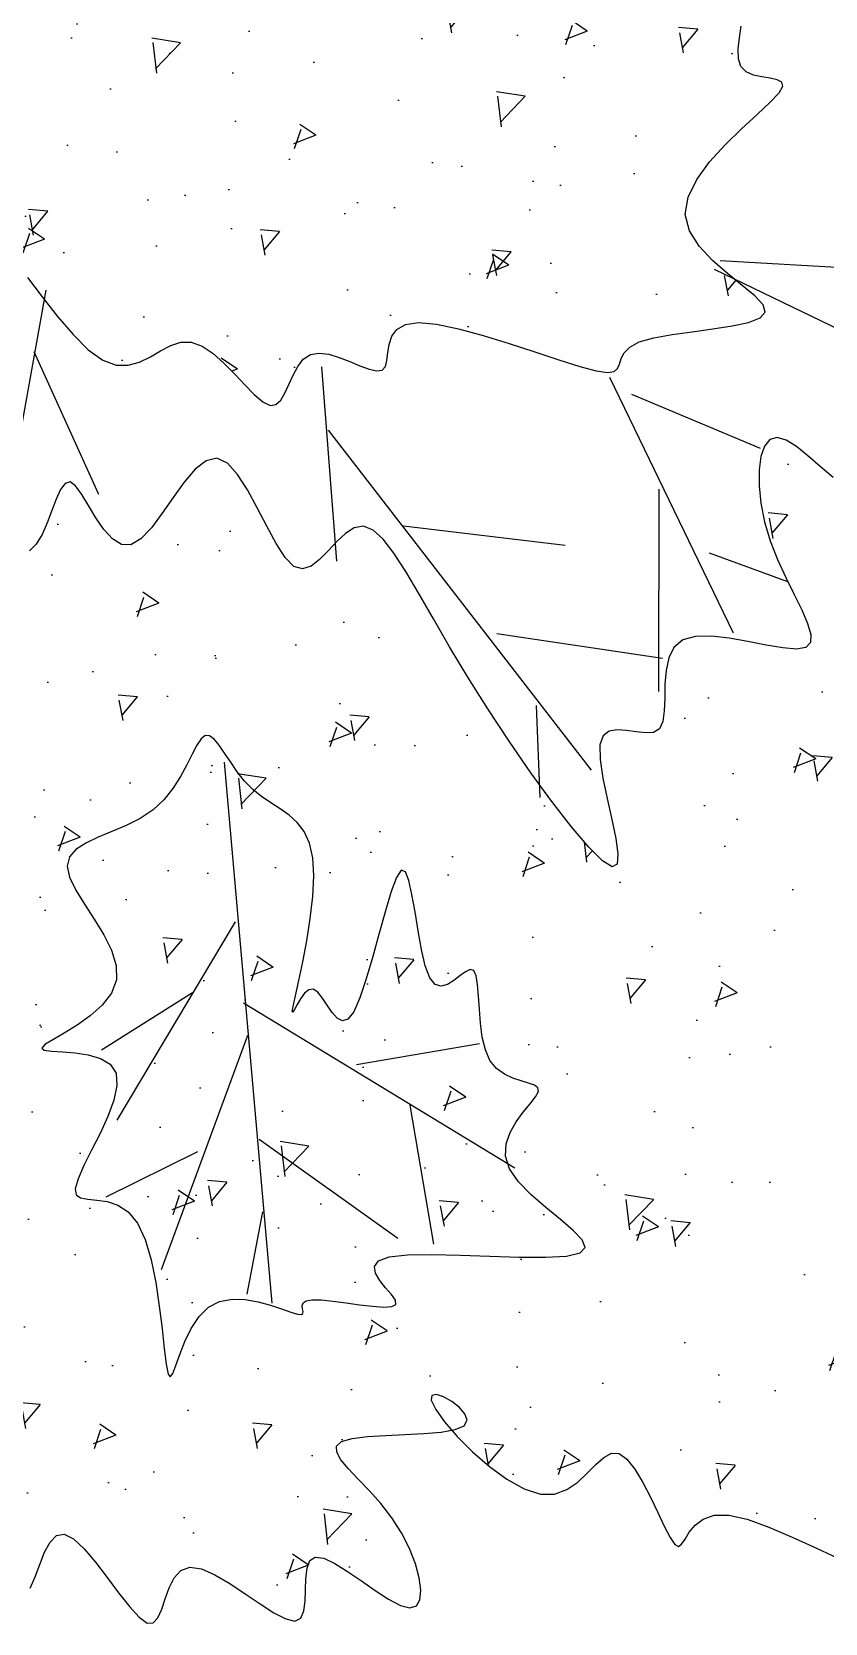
# Model space of a CAD drawing. Header units: metres. Extents: x -658 to -58, y -713 to -118.
# Drawn here: x -78.138 to -77.579, y -138.628 to -137.507 of the extents above; entities that cross this region are included whole.
import ezdxf

# ---------------------------------------------------------------- set-up
doc = ezdxf.new("R2010")
doc.units = ezdxf.units.M
doc.header["$LTSCALE"] = 100
doc.layers.add('plan', color=8, linetype='Continuous')
pattern_1 = [(50, (1034.707798, 233.83707), (0.0358630091, -0.00313760675), [0.00375, -0.04125]), (355, (1034.707798, 233.83707), (-0.0069375667, 0.0376096067), [0.003, -0.033]), (100.4514, (1034.710787, 233.83681), (0.0289254691, 0.0344719771), [0.0031870095, -0.0350571056]), (46.1842, (1034.7078, 233.84707), (0.0533620524, -0.0082759507), [0.005625, -0.061875]), (96.6356, (1034.712245, 233.84638), (0.0467331353, 0.0487058935), [0.0047805144, -0.05258565]), (351.1842, (1034.7078, 233.84707), (0.0467330973, 0.04870593), [0.0045, -0.0495]), (21, (1034.712798, 233.84457), (0.0298453526, -0.0201309445), [0.00375, -0.04125]), (326, (1034.712798, 233.84457), (0.0121657666, 0.0362575023), [0.003, -0.033]), (71.4514, (1034.715285, 233.842894), (0.0420111314, 0.0161265248), [0.0031870095, -0.0350571056]), (37.5, (1034.707798, 233.837071), (0.00060799277, 0.01664469269), [0, -0.0326, 0, -0.0335, 0, -0.033125]), (7.5, (1034.707798, 233.837071), (0.01315347687, 0.0197205856), [0, -0.0191, 0, -0.03185, 0, -0.012625]), (327.5, (1034.696648, 233.837071), (0.02669112181, -0.00112774359), [0, -0.0125, 0, -0.039, 0, -0.05175]), (317.5, (1034.691648, 233.837071), (0.02915930847, 0.0050052491), [0, -0.01625, 0, -0.0259, 0, -0.03675])]

# ---------------------------------------------------------------- blocks, each defined once
blk = doc.blocks.new('A$C659F4B62')
h = blk.add_hatch()
h.set_pattern_fill('AR-CONC', color=256, scale=0.005, style=0)
h.set_pattern_definition(pattern_1)
h.paths.add_polyline_path([(0.38818, 0.428), (0.38716, 0.42869), (0.38517, 0.42944), (0.38244, 0.43032), (0.37922, 0.43141), (0.37576, 0.43277), (0.37231, 0.43449), (0.3691, 0.43662), (0.3664, 0.43924), (0.36439, 0.44238), (0.36299, 0.44585), (0.36209, 0.44943), (0.36156, 0.45287), (0.36128, 0.45597), (0.36111, 0.45847), (0.36094, 0.46017), (0.36064, 0.46081), (0.3601, 0.46028), (0.35934, 0.45878), (0.35839, 0.45662), (0.35729, 0.45412), (0.35606, 0.45158), (0.35475, 0.44931), (0.35338, 0.44762), (0.35199, 0.44682), (0.35061, 0.44713), (0.34926, 0.44837), (0.34794, 0.45028), (0.34666, 0.45261), (0.34545, 0.45509), (0.3443, 0.45745), (0.34323, 0.45944), (0.34225, 0.4608), (0.34136, 0.46133), (0.34055, 0.46121), (0.33979, 0.46067), (0.33905, 0.45996), (0.3383, 0.45931), (0.33752, 0.45897), (0.33669, 0.45918), (0.33577, 0.46018), (0.33474, 0.46212), (0.33364, 0.46477), (0.33247, 0.46782), (0.33128, 0.47095), (0.33008, 0.47385), (0.32891, 0.47619), (0.3278, 0.47767), (0.32676, 0.47797), (0.32582, 0.47687), (0.32496, 0.47462), (0.32417, 0.47156), (0.32341, 0.46803), (0.32266, 0.46439), (0.3219, 0.46097), (0.3211, 0.45813), (0.32024, 0.4562), (0.31931, 0.45544), (0.31832, 0.45569), (0.3173, 0.4567), (0.31628, 0.45824), (0.31527, 0.46005), (0.31431, 0.46188), (0.31341, 0.46349), (0.31262, 0.46463), (0.31194, 0.46512), (0.31135, 0.46505), (0.31082, 0.4646), (0.31031, 0.46393), (0.3098, 0.46321), (0.30924, 0.46261), (0.30862, 0.46229), (0.3079, 0.46241), (0.30705, 0.4631), (0.30609, 0.46425), (0.30505, 0.46571), (0.30396, 0.46731), (0.30284, 0.4689), (0.30172, 0.47032), (0.30062, 0.47142), (0.29958, 0.47204), (0.29861, 0.47208), (0.29769, 0.47166), (0.2968, 0.47093), (0.2959, 0.47008), (0.29496, 0.46928), (0.29397, 0.46869), (0.29288, 0.46847), (0.29167, 0.46882), (0.29033, 0.46982), (0.28888, 0.47134), (0.28737, 0.47316), (0.28584, 0.47508), (0.28434, 0.4769), (0.28291, 0.4784), (0.28159, 0.47938), (0.28043, 0.47963), (0.27946, 0.47902), (0.27862, 0.47772), (0.27787, 0.47597), (0.27715, 0.47404), (0.27639, 0.47216), (0.27555, 0.47059), (0.27455, 0.46957), (0.27335, 0.46935), (0.2719, 0.47009), (0.27026, 0.47163), (0.26851, 0.47371), (0.2667, 0.47606), (0.26493, 0.47844), (0.26326, 0.48058), (0.26176, 0.48223), (0.26052, 0.48314), (0.25957, 0.48312), (0.25885, 0.48233), (0.25825, 0.481), (0.2577, 0.47937), (0.25708, 0.47767), (0.25631, 0.47613), (0.25528, 0.47498), (0.25391, 0.47447), (0.25212, 0.47474), (0.25002, 0.47566), (0.24772, 0.47701), (0.24535, 0.47859), (0.24303, 0.48017), (0.24089, 0.48155), (0.23905, 0.4825), (0.23764, 0.48282), (0.23673, 0.48236), (0.23624, 0.48126), (0.23604, 0.47973), (0.23597, 0.47798), (0.23593, 0.47621), (0.23575, 0.47463), (0.23532, 0.47346), (0.23449, 0.4729), (0.23318, 0.47309), (0.23147, 0.47391), (0.22949, 0.47514), (0.22735, 0.47661), (0.22519, 0.47811), (0.22313, 0.47943), (0.22131, 0.48039), (0.21984, 0.48078), (0.21883, 0.48047), (0.21827, 0.47951), (0.21813, 0.47802), (0.21838, 0.47612), (0.21898, 0.47394), (0.21991, 0.47158), (0.22113, 0.46916), (0.22262, 0.46681), (0.22432, 0.46462), (0.2261, 0.46262), (0.22782, 0.46082), (0.22933, 0.45922), (0.2305, 0.45783), (0.23116, 0.45666), (0.23117, 0.45572), (0.2304, 0.45502), (0.22875, 0.45455), (0.22641, 0.45425), (0.22362, 0.45407), (0.22062, 0.45393), (0.21766, 0.45378), (0.21498, 0.45354), (0.21283, 0.45316), (0.21144, 0.45256), (0.21098, 0.45172), (0.2113, 0.45073), (0.21217, 0.44971), (0.21335, 0.44878), (0.21461, 0.44809), (0.21572, 0.44774), (0.21644, 0.44788), (0.21653, 0.44861), (0.21584, 0.45002), (0.21445, 0.45195), (0.2125, 0.45421), (0.21014, 0.45658), (0.20753, 0.45887), (0.2048, 0.46086), (0.20212, 0.46236), (0.19962, 0.46317), (0.19742, 0.46314), (0.19551, 0.46244), (0.19384, 0.4613), (0.19237, 0.45993), (0.19104, 0.45858), (0.1898, 0.45746), (0.18862, 0.4568), (0.18744, 0.45684), (0.18622, 0.45772), (0.18498, 0.45929), (0.18376, 0.46134), (0.18258, 0.46365), (0.18146, 0.46598), (0.18045, 0.46813), (0.17956, 0.46986), (0.17882, 0.47095), (0.17825, 0.47126), (0.17776, 0.47092), (0.17723, 0.47012), (0.17658, 0.46907), (0.17568, 0.46797), (0.17443, 0.46702), (0.17273, 0.46643), (0.17047, 0.46639), (0.1676, 0.46704), (0.16426, 0.46825), (0.16065, 0.4698), (0.15698, 0.47149), (0.15345, 0.47311), (0.15025, 0.47446), (0.14759, 0.47532), (0.14566, 0.47549), (0.1446, 0.47484), (0.14429, 0.47347), (0.14453, 0.47156), (0.14512, 0.46929), (0.14588, 0.46686), (0.1466, 0.46442), (0.1471, 0.46217), (0.14717, 0.46028), (0.14669, 0.45889), (0.14574, 0.45794), (0.14447, 0.45733), (0.14301, 0.45695), (0.14152, 0.45671), (0.14014, 0.45651), (0.13901, 0.45623), (0.13828, 0.45578), (0.13805, 0.45508), (0.1383, 0.45413), (0.13896, 0.45295), (0.13997, 0.45158), (0.14125, 0.45002), (0.14275, 0.44832), (0.14439, 0.44648), (0.14612, 0.44454), (0.14786, 0.44252), (0.14955, 0.44047), (0.15112, 0.43842), (0.15249, 0.43643), (0.15361, 0.43454), (0.15439, 0.43278), (0.15476, 0.43121), (0.15467, 0.42987), (0.15407, 0.42879), (0.15307, 0.4279), (0.15182, 0.42713), (0.15046, 0.42641), (0.14913, 0.42566), (0.14799, 0.4248), (0.14717, 0.42376), (0.14681, 0.42247), (0.14702, 0.42086), (0.14767, 0.41903), (0.14859, 0.41706), (0.14962, 0.41506), (0.15057, 0.41314), (0.15128, 0.4114), (0.15158, 0.40993), (0.15131, 0.40884), (0.15033, 0.40822), (0.14874, 0.40806), (0.14668, 0.40836), (0.1443, 0.40909), (0.14174, 0.41026), (0.13913, 0.41183), (0.13662, 0.41381), (0.13436, 0.41617), (0.13244, 0.41887), (0.13086, 0.42179), (0.12955, 0.42476), (0.12845, 0.42763), (0.12753, 0.43022), (0.12671, 0.43239), (0.12594, 0.43397), (0.12517, 0.43481), (0.12436, 0.4348), (0.12347, 0.43411), (0.12252, 0.43298), (0.12148, 0.43163), (0.12036, 0.43029), (0.11913, 0.42919), (0.1178, 0.42856), (0.11635, 0.42863), (0.11479, 0.42955), (0.11316, 0.43116), (0.1115, 0.43325), (0.10987, 0.43557), (0.10832, 0.43789), (0.1069, 0.43998), (0.10566, 0.44161), (0.10465, 0.44256), (0.1039, 0.44265), (0.10332, 0.442), (0.10282, 0.44077), (0.10229, 0.43915), (0.10163, 0.43732), (0.10074, 0.43544), (0.09951, 0.43369), (0.09784, 0.43224), (0.09568, 0.43124), (0.09316, 0.43061), (0.09048, 0.43025), (0.08783, 0.43007), (0.08539, 0.42995), (0.08337, 0.42979), (0.08193, 0.42949), (0.08129, 0.42894), (0.08154, 0.42807), (0.08253, 0.42693), (0.084, 0.42562), (0.0857, 0.4242), (0.08738, 0.42278), (0.08881, 0.42142), (0.08972, 0.42023), (0.08988, 0.41928), (0.08911, 0.41863), (0.08758, 0.41823), (0.08554, 0.41799), (0.08322, 0.41782), (0.08088, 0.41764), (0.07876, 0.41737), (0.07709, 0.41691), (0.07614, 0.4162), (0.07605, 0.41516), (0.07668, 0.41384), (0.07781, 0.41233), (0.0792, 0.41068), (0.08062, 0.40898), (0.08184, 0.40729), (0.08264, 0.4057), (0.08278, 0.40427), (0.08212, 0.40305), (0.08083, 0.40202), (0.07918, 0.40114), (0.07744, 0.40035), (0.07585, 0.3996), (0.07469, 0.39886), (0.07421, 0.39806), (0.07469, 0.39717), (0.07628, 0.39614), (0.07878, 0.39501), (0.0819, 0.39381), (0.08535, 0.39258), (0.08882, 0.39136), (0.09203, 0.39019), (0.09467, 0.38911), (0.09645, 0.38815), (0.09716, 0.38734), (0.09695, 0.38665), (0.09603, 0.38601), (0.09465, 0.38537), (0.09303, 0.38469), (0.09139, 0.3839), (0.08997, 0.38296), (0.089, 0.38181), (0.08863, 0.38042), (0.08872, 0.37888), (0.08908, 0.37731), (0.0895, 0.37583), (0.08977, 0.37455), (0.0897, 0.37358), (0.08906, 0.37305), (0.08767, 0.37306), (0.08539, 0.37369), (0.08239, 0.37482), (0.07893, 0.37628), (0.07527, 0.37792), (0.07164, 0.37957), (0.0683, 0.38106), (0.0655, 0.38223), (0.0635, 0.38292), (0.06246, 0.38301), (0.0622, 0.38257), (0.06247, 0.38175), (0.06299, 0.38065), (0.0635, 0.37941), (0.06375, 0.37815), (0.06347, 0.377), (0.0624, 0.37609), (0.06037, 0.3755), (0.05757, 0.37518), (0.05428, 0.37504), (0.05078, 0.37498), (0.04736, 0.37491), (0.0443, 0.37474), (0.04188, 0.37438), (0.04039, 0.37372), (0.04, 0.37272), (0.04045, 0.37144), (0.04138, 0.36996), (0.04243, 0.3684), (0.04323, 0.36684), (0.04342, 0.36537), (0.04264, 0.36411), (0.04051, 0.36313), (0.03682, 0.36251), (0.03189, 0.36218), (0.02617, 0.36203), (0.02014, 0.36196), (0.01425, 0.36188), (0.00896, 0.36168), (0.00473, 0.36126), (0.00203, 0.36052), (0.00118, 0.35938), (0.00193, 0.35791), (0.0039, 0.35617), (0.00671, 0.35425), (0.00998, 0.35222), (0.01332, 0.35016), (0.01636, 0.34815), (0.01871, 0.34626), (0.02008, 0.34457), (0.0206, 0.34306), (0.02048, 0.34171), (0.01993, 0.34048), (0.01917, 0.33936), (0.01842, 0.33831), (0.01789, 0.33732), (0.01779, 0.33635), (0.01829, 0.33539), (0.01926, 0.33441), (0.02054, 0.33341), (0.02195, 0.33237), (0.02331, 0.33129), (0.02445, 0.33015), (0.0252, 0.32894), (0.02539, 0.32765), (0.02488, 0.32627), (0.02381, 0.32481), (0.02235, 0.32331), (0.02068, 0.32178), (0.01896, 0.32023), (0.01738, 0.3187), (0.01611, 0.31721), (0.01532, 0.31577), (0.01515, 0.31441), (0.01547, 0.3131), (0.01615, 0.31186), (0.01701, 0.31066), (0.0179, 0.3095), (0.01867, 0.30836), (0.01914, 0.30724), (0.01918, 0.30612), (0.01866, 0.305), (0.01769, 0.30386), (0.0164, 0.3027), (0.01494, 0.30152), (0.01344, 0.3003), (0.01206, 0.29903), (0.01093, 0.29772), (0.0102, 0.29634), (0.00999, 0.29492), (0.01029, 0.2935), (0.01107, 0.29216), (0.01231, 0.29098), (0.01398, 0.29001), (0.01606, 0.28934), (0.01852, 0.28903), (0.02132, 0.28916), (0.02444, 0.28976), (0.02778, 0.29068), (0.03126, 0.29172), (0.03477, 0.2927), (0.03823, 0.29342), (0.04153, 0.2937), (0.04459, 0.29335), (0.04731, 0.29217), (0.04962, 0.29005), (0.05154, 0.2872), (0.05313, 0.28392), (0.05444, 0.28049), (0.05552, 0.27721), (0.05642, 0.27436), (0.05719, 0.27224), (0.05788, 0.27113), (0.05854, 0.27124), (0.05921, 0.2724), (0.05991, 0.27432), (0.06068, 0.27675), (0.06154, 0.27941), (0.06252, 0.28205), (0.06366, 0.28438), (0.06498, 0.28615), (0.0665, 0.28716), (0.06818, 0.28757), (0.06997, 0.2876), (0.07182, 0.28748), (0.07369, 0.28744), (0.07551, 0.2877), (0.07723, 0.2885), (0.07882, 0.29005), (0.08023, 0.29251), (0.0815, 0.29568), (0.0827, 0.29928), (0.08389, 0.30301), (0.08513, 0.30662), (0.08648, 0.3098), (0.088, 0.31229), (0.08975, 0.31379), (0.09177, 0.31413), (0.09399, 0.31348), (0.09633, 0.31212), (0.0987, 0.31032), (0.10101, 0.30836), (0.10317, 0.30651), (0.1051, 0.30504), (0.10671, 0.30424), (0.10794, 0.30429), (0.10886, 0.30507), (0.10958, 0.30634), (0.11021, 0.30789), (0.11085, 0.30951), (0.11159, 0.31098), (0.11255, 0.31207), (0.11384, 0.31257), (0.11552, 0.31233), (0.11754, 0.31148), (0.11983, 0.31019), (0.12232, 0.30867), (0.12491, 0.30709), (0.12754, 0.30564), (0.13012, 0.30452), (0.13258, 0.30392), (0.13485, 0.30396), (0.13696, 0.30452), (0.13894, 0.30543), (0.14083, 0.30651), (0.14267, 0.30759), (0.14449, 0.30848), (0.14633, 0.30901), (0.14823, 0.309), (0.15022, 0.30833), (0.15225, 0.30714), (0.15429, 0.30561), (0.15629, 0.30392), (0.15821, 0.30228), (0.15999, 0.30085), (0.16159, 0.29984), (0.16296, 0.29944), (0.16408, 0.29977), (0.16491, 0.30078), (0.16548, 0.30238), (0.16576, 0.30446), (0.16576, 0.30691), (0.16548, 0.30962), (0.16491, 0.31251), (0.16405, 0.31545), (0.16292, 0.31836), (0.16164, 0.32115), (0.16034, 0.32378), (0.15917, 0.32616), (0.15826, 0.32824), (0.15776, 0.32995), (0.1578, 0.33122), (0.15851, 0.33198), (0.16, 0.33222), (0.16211, 0.33204), (0.16467, 0.33159), (0.16749, 0.33104), (0.17038, 0.33054), (0.17315, 0.33022), (0.17562, 0.33026), (0.17759, 0.3308), (0.17895, 0.33195), (0.17976, 0.33358), (0.18018, 0.33555), (0.18034, 0.33768), (0.18038, 0.33981), (0.18044, 0.34178), (0.18067, 0.34342), (0.1812, 0.34457), (0.18213, 0.34513), (0.18337, 0.34522), (0.18481, 0.34506), (0.18631, 0.34482), (0.18775, 0.34471), (0.189, 0.34492), (0.18993, 0.34565), (0.19041, 0.34708), (0.19038, 0.34934), (0.18995, 0.3522), (0.18928, 0.35539), (0.18856, 0.35861), (0.18795, 0.36157), (0.18762, 0.36397), (0.18775, 0.36554), (0.1885, 0.36596), (0.19, 0.36504), (0.19215, 0.36291), (0.19481, 0.35978), (0.19784, 0.35586), (0.20111, 0.35137), (0.20446, 0.34651), (0.20777, 0.3415), (0.21088, 0.33655), (0.21369, 0.33186), (0.2162, 0.32751), (0.21845, 0.3236), (0.22048, 0.32019), (0.22231, 0.31737), (0.22399, 0.31521), (0.22554, 0.31379), (0.22702, 0.31318), (0.22844, 0.31341), (0.22981, 0.31429), (0.23116, 0.31557), (0.23249, 0.31701), (0.23381, 0.31836), (0.23512, 0.31937), (0.23645, 0.3198), (0.23779, 0.3194), (0.23916, 0.31802), (0.24056, 0.31585), (0.24199, 0.3132), (0.24346, 0.31033), (0.24496, 0.30756), (0.2465, 0.30516), (0.24809, 0.30343), (0.24971, 0.30266), (0.25138, 0.30304), (0.25308, 0.30437), (0.25479, 0.30636), (0.2565, 0.30873), (0.25819, 0.31118), (0.25986, 0.31342), (0.26147, 0.31515), (0.26303, 0.31609), (0.2645, 0.31603), (0.2659, 0.31514), (0.26721, 0.31367), (0.26844, 0.31186), (0.26958, 0.30997), (0.27062, 0.30825), (0.27158, 0.30695), (0.27244, 0.30633), (0.27321, 0.30656), (0.27391, 0.30751), (0.27459, 0.30898), (0.27527, 0.31076), (0.27599, 0.31266), (0.27678, 0.31446), (0.27769, 0.31597), (0.27873, 0.31699), (0.27994, 0.31737), (0.28125, 0.31721), (0.28261, 0.3167), (0.28394, 0.31598), (0.28518, 0.31524), (0.28625, 0.31464), (0.28709, 0.31435), (0.28763, 0.31453), (0.28784, 0.3153), (0.28779, 0.31657), (0.2876, 0.31817), (0.28738, 0.31995), (0.28724, 0.32177), (0.28729, 0.32346), (0.28765, 0.32487), (0.28843, 0.32585), (0.2897, 0.32629), (0.29137, 0.3263), (0.29329, 0.32602), (0.29533, 0.32561), (0.29737, 0.32521), (0.29926, 0.32498), (0.30087, 0.32506), (0.30206, 0.3256), (0.30274, 0.32671), (0.30304, 0.3283), (0.3031, 0.33022), (0.30311, 0.33233), (0.30321, 0.3345), (0.30357, 0.33658), (0.30435, 0.33843), (0.30572, 0.33992), (0.30778, 0.34093), (0.31038, 0.34154), (0.31332, 0.34185), (0.31638, 0.34194), (0.31936, 0.34193), (0.32206, 0.34191), (0.32427, 0.34198), (0.32578, 0.34224), (0.32643, 0.34277), (0.32626, 0.34354), (0.32534, 0.34452), (0.32375, 0.34565), (0.32158, 0.34689), (0.3189, 0.34819), (0.31579, 0.34952), (0.31233, 0.35081), (0.30861, 0.35205), (0.30481, 0.35321), (0.3011, 0.35432), (0.29765, 0.35536), (0.29466, 0.35635), (0.2923, 0.35729), (0.29075, 0.35818), (0.29019, 0.35904), (0.29072, 0.35986), (0.29214, 0.36067), (0.29414, 0.36148), (0.29644, 0.36233), (0.29874, 0.36322), (0.30076, 0.36419), (0.3022, 0.36525), (0.30278, 0.36644), (0.30229, 0.36775), (0.3009, 0.36917), (0.29886, 0.37068), (0.29644, 0.37224), (0.2939, 0.37383), (0.29148, 0.37543), (0.28945, 0.37699), (0.28807, 0.3785), (0.28752, 0.37994), (0.2877, 0.38134), (0.28842, 0.38275), (0.28952, 0.38421), (0.29081, 0.38576), (0.29212, 0.38745), (0.29327, 0.38932), (0.29408, 0.39142), (0.29443, 0.39376), (0.29441, 0.3962), (0.29419, 0.39859), (0.29391, 0.40077), (0.29373, 0.40256), (0.29381, 0.40382), (0.29428, 0.40438), (0.29532, 0.40408), (0.29702, 0.40282), (0.29928, 0.4008), (0.30194, 0.3983), (0.30485, 0.39559), (0.30786, 0.39293), (0.31082, 0.39059), (0.31357, 0.38884), (0.31595, 0.38796), (0.31786, 0.38811), (0.31936, 0.38908), (0.32055, 0.39057), (0.32155, 0.39226), (0.32246, 0.39385), (0.32338, 0.39501), (0.32442, 0.39545), (0.32569, 0.39486), (0.32727, 0.39303), (0.3291, 0.3902), (0.33112, 0.38672), (0.33324, 0.38292), (0.3354, 0.37917), (0.33751, 0.37579), (0.33949, 0.37314), (0.34128, 0.37156), (0.34282, 0.37129), (0.34416, 0.37217), (0.34537, 0.37392), (0.34652, 0.37629), (0.34768, 0.37899), (0.34893, 0.38175), (0.35034, 0.38432), (0.35198, 0.38642), (0.35389, 0.38784), (0.35599, 0.38869), (0.35817, 0.38911), (0.3603, 0.38928), (0.36228, 0.38935), (0.36398, 0.38948), (0.36531, 0.38983), (0.36613, 0.39056), (0.36638, 0.3918), (0.36618, 0.39346), (0.36566, 0.39544), (0.36499, 0.39762), (0.36432, 0.3999), (0.3638, 0.40216), (0.36358, 0.40428), (0.36382, 0.40615), (0.36462, 0.40769), (0.36588, 0.40893), (0.36744, 0.40994), (0.36915, 0.41076), (0.37086, 0.41147), (0.37241, 0.41213), (0.37366, 0.41278), (0.37446, 0.4135), (0.37469, 0.41434), (0.37449, 0.41527), (0.37403, 0.41628), (0.37349, 0.41734), (0.37304, 0.41843), (0.37287, 0.41953), (0.37314, 0.4206), (0.37404, 0.42163), (0.37567, 0.42259), (0.37784, 0.42349), (0.38031, 0.42433), (0.38282, 0.42513), (0.38511, 0.42589), (0.38694, 0.42661), (0.38804, 0.42732)])
h = blk.add_hatch()
h.set_pattern_fill('AR-CONC', color=256, scale=0.005, style=0)
h.set_pattern_definition(pattern_1)
h.paths.add_polyline_path([(0.32866, 0.21078), (0.32992, 0.21165), (0.33148, 0.21241), (0.33316, 0.21309), (0.33476, 0.2137), (0.33611, 0.21425), (0.33701, 0.21475), (0.3373, 0.21521), (0.33677, 0.21565), (0.33532, 0.21609), (0.33312, 0.21654), (0.33041, 0.21705), (0.32743, 0.21764), (0.32443, 0.21836), (0.32165, 0.21923), (0.31932, 0.22029), (0.3177, 0.22156), (0.31694, 0.22307), (0.31692, 0.22476), (0.3174, 0.22655), (0.31817, 0.22836), (0.31901, 0.23013), (0.31971, 0.23177), (0.32004, 0.23322), (0.3198, 0.23439), (0.31882, 0.23526), (0.31723, 0.23593), (0.31523, 0.23656), (0.31301, 0.2373), (0.31075, 0.2383), (0.30865, 0.23973), (0.30689, 0.24172), (0.30568, 0.24444), (0.30514, 0.24797), (0.30518, 0.25212), (0.30563, 0.25664), (0.30634, 0.26127), (0.30716, 0.26576), (0.30791, 0.26985), (0.30845, 0.27329), (0.30861, 0.27582), (0.30829, 0.27727), (0.30751, 0.27776), (0.30635, 0.27751), (0.30489, 0.27672), (0.30321, 0.27561), (0.30139, 0.27438), (0.2995, 0.27324), (0.29762, 0.27241), (0.29582, 0.27203), (0.29412, 0.27204), (0.29256, 0.2723), (0.29114, 0.2727), (0.2899, 0.2731), (0.28884, 0.27339), (0.288, 0.27342), (0.28739, 0.27308), (0.28702, 0.27229), (0.28681, 0.27118), (0.28669, 0.26994), (0.28655, 0.26873), (0.28633, 0.26774), (0.28593, 0.26715), (0.28527, 0.26714), (0.28426, 0.26789), (0.28284, 0.26951), (0.28106, 0.27184), (0.27901, 0.27463), (0.27676, 0.27766), (0.2744, 0.2807), (0.27199, 0.28349), (0.26963, 0.28583), (0.26739, 0.28745), (0.26533, 0.28822), (0.26343, 0.28825), (0.26167, 0.28776), (0.26001, 0.28695), (0.25842, 0.28602), (0.25685, 0.2852), (0.25528, 0.28467), (0.25368, 0.28465), (0.25201, 0.28527), (0.25031, 0.28643), (0.24862, 0.28794), (0.24696, 0.28963), (0.24538, 0.2913), (0.24392, 0.29278), (0.24261, 0.2939), (0.24148, 0.29446), (0.24057, 0.29435), (0.23982, 0.29366), (0.23917, 0.29257), (0.23855, 0.29123), (0.23792, 0.2898), (0.2372, 0.28844), (0.23633, 0.28731), (0.23524, 0.28658), (0.23392, 0.28635), (0.2324, 0.28655), (0.23078, 0.28703), (0.22914, 0.28766), (0.22757, 0.28831), (0.22615, 0.28885), (0.22497, 0.28913), (0.22412, 0.28903), (0.22363, 0.28846), (0.22339, 0.2875), (0.22325, 0.28631), (0.22304, 0.28502), (0.22262, 0.28376), (0.22183, 0.28269), (0.2205, 0.28193), (0.21849, 0.28163), (0.2157, 0.28188), (0.21229, 0.2826), (0.20847, 0.28364), (0.20447, 0.28488), (0.2005, 0.28618), (0.19678, 0.28741), (0.19353, 0.28843), (0.19097, 0.28911), (0.18926, 0.28935), (0.18823, 0.2892), (0.18767, 0.28874), (0.18736, 0.28805), (0.1871, 0.28721), (0.18664, 0.28631), (0.18579, 0.28542), (0.18431, 0.28462), (0.18207, 0.28399), (0.17925, 0.28348), (0.17611, 0.28304), (0.17292, 0.28262), (0.16993, 0.28216), (0.16741, 0.2816), (0.16562, 0.2809), (0.16481, 0.28001), (0.16516, 0.27886), (0.16645, 0.27748), (0.16839, 0.27587), (0.17067, 0.27405), (0.173, 0.27202), (0.17506, 0.26981), (0.17656, 0.26742), (0.1772, 0.26488), (0.17676, 0.2622), (0.17542, 0.25945), (0.17342, 0.25671), (0.17103, 0.25407), (0.1685, 0.2516), (0.16609, 0.24938), (0.16407, 0.24749), (0.16268, 0.24602), (0.16211, 0.24501), (0.16227, 0.24438), (0.16297, 0.244), (0.16404, 0.24377), (0.16532, 0.24357), (0.16662, 0.24328), (0.16777, 0.24279), (0.1686, 0.24197), (0.16898, 0.24076), (0.16901, 0.23923), (0.16882, 0.23751), (0.16854, 0.23571), (0.16833, 0.23396), (0.16831, 0.23238), (0.16862, 0.23108), (0.16941, 0.23018), (0.17076, 0.22976), (0.17257, 0.22969), (0.17469, 0.22979), (0.17697, 0.22987), (0.17924, 0.22975), (0.18137, 0.22926), (0.18319, 0.2282), (0.18456, 0.22641), (0.18537, 0.22378), (0.18572, 0.22045), (0.18575, 0.21668), (0.18559, 0.21269), (0.1854, 0.20871), (0.18532, 0.20499), (0.18548, 0.20175), (0.18603, 0.19924), (0.18707, 0.1976), (0.18853, 0.19672), (0.19029, 0.19639), (0.19224, 0.1964), (0.19426, 0.19657), (0.19623, 0.19668), (0.19803, 0.19654), (0.19957, 0.19594), (0.20074, 0.19475), (0.20159, 0.19306), (0.20221, 0.19104), (0.20265, 0.18885), (0.203, 0.18667), (0.20334, 0.18464), (0.20374, 0.18295), (0.20427, 0.18174), (0.20499, 0.18112), (0.20585, 0.18098), (0.20681, 0.18111), (0.20781, 0.18135), (0.20878, 0.18149), (0.20967, 0.18136), (0.21042, 0.18077), (0.21097, 0.17954), (0.21129, 0.17755), (0.21142, 0.17499), (0.21146, 0.17213), (0.21147, 0.16921), (0.21153, 0.16652), (0.21172, 0.1643), (0.21212, 0.16282), (0.2128, 0.16234), (0.21383, 0.16303), (0.21517, 0.16471), (0.21681, 0.16711), (0.2187, 0.16995), (0.2208, 0.17296), (0.22309, 0.17586), (0.22551, 0.17839), (0.22805, 0.18027), (0.23066, 0.18131), (0.23328, 0.18161), (0.23588, 0.18138), (0.23839, 0.18081), (0.24076, 0.18008), (0.24295, 0.17938), (0.2449, 0.17892), (0.24655, 0.17889), (0.24788, 0.1794), (0.24896, 0.1803), (0.24986, 0.18139), (0.25067, 0.18243), (0.25147, 0.18321), (0.25236, 0.18351), (0.2534, 0.18312), (0.2547, 0.1818), (0.2563, 0.17944), (0.25817, 0.17623), (0.26021, 0.17246), (0.26236, 0.16843), (0.26453, 0.16442), (0.26666, 0.16072), (0.26867, 0.15762), (0.27048, 0.15541), (0.27203, 0.1543), (0.27335, 0.15415), (0.27451, 0.15473), (0.27554, 0.15581), (0.2765, 0.15718), (0.27744, 0.15861), (0.27841, 0.15987), (0.27947, 0.16074), (0.28065, 0.16105), (0.28191, 0.16089), (0.2832, 0.1604), (0.28447, 0.15972), (0.28567, 0.159), (0.28675, 0.15837), (0.28766, 0.15799), (0.28834, 0.158), (0.28877, 0.15849), (0.28901, 0.15939), (0.28917, 0.16056), (0.28933, 0.16188), (0.28958, 0.16324), (0.29002, 0.16449), (0.29074, 0.16553), (0.29183, 0.16621), (0.29335, 0.16647), (0.29521, 0.16638), (0.29728, 0.16607), (0.29943, 0.16568), (0.30153, 0.16534), (0.30346, 0.16517), (0.30508, 0.1653), (0.30628, 0.16587), (0.30696, 0.16695), (0.30722, 0.16846), (0.30722, 0.17023), (0.3071, 0.17214), (0.307, 0.17403), (0.30707, 0.17576), (0.30746, 0.17718), (0.30831, 0.17815), (0.30971, 0.17858), (0.31157, 0.17854), (0.31372, 0.17819), (0.31601, 0.17764), (0.31828, 0.17705), (0.32038, 0.17655), (0.32214, 0.17626), (0.32341, 0.17634), (0.32409, 0.17687), (0.32431, 0.1778), (0.32422, 0.17903), (0.32401, 0.18048), (0.32386, 0.18203), (0.32393, 0.1836), (0.32441, 0.18508), (0.32546, 0.18639), (0.32719, 0.18745), (0.32948, 0.1883), (0.3321, 0.18898), (0.33485, 0.18954), (0.33754, 0.19005), (0.33994, 0.19056), (0.34186, 0.19112), (0.3431, 0.19179), (0.34349, 0.1926), (0.34314, 0.19355), (0.34216, 0.19463), (0.34072, 0.1958), (0.33895, 0.19705), (0.33699, 0.19836), (0.33498, 0.1997), (0.33307, 0.20107), (0.33137, 0.20243), (0.32994, 0.20378), (0.3288, 0.2051), (0.32799, 0.20637), (0.32755, 0.20759), (0.32749, 0.20874), (0.32785, 0.20981)])
for p, q in [((0.23624, 0.48126), (0.23604, 0.47973)), ((0.23673, 0.48236), (0.23624, 0.48126)), ((0.23764, 0.48282), (0.23673, 0.48236)), ((0.23905, 0.4825), (0.23764, 0.48282)), ((0.24089, 0.48155), (0.23905, 0.4825)), ((0.24303, 0.48017), (0.24089, 0.48155)), ((0.25825, 0.481), (0.2577, 0.47937)), ((0.25885, 0.48233), (0.25825, 0.481)), ((0.25957, 0.48312), (0.25885, 0.48233)), ((0.26052, 0.48314), (0.25957, 0.48312)), ((0.26176, 0.48223), (0.26052, 0.48314)), ((0.26326, 0.48058), (0.26176, 0.48223)), ((0.21827, 0.47951), (0.21813, 0.47802)), ((0.21883, 0.48047), (0.21827, 0.47951)), ((0.21984, 0.48078), (0.21883, 0.48047)), ((0.22131, 0.48039), (0.21984, 0.48078)), ((0.22313, 0.47943), (0.22131, 0.48039)), ((0.22519, 0.47811), (0.22313, 0.47943)), ((0.23604, 0.47973), (0.23597, 0.47798)), ((0.24535, 0.47859), (0.24303, 0.48017)), ((0.24772, 0.47701), (0.24535, 0.47859)), ((0.2577, 0.47937), (0.25708, 0.47767)), ((0.26493, 0.47844), (0.26326, 0.48058)), ((0.2667, 0.47606), (0.26493, 0.47844)), ((0.21813, 0.47802), (0.21838, 0.47612)), ((0.21838, 0.47612), (0.21898, 0.47394)), ((0.22735, 0.47661), (0.22519, 0.47811)), ((0.22949, 0.47514), (0.22735, 0.47661)), ((0.23593, 0.47621), (0.23575, 0.47463)), ((0.23597, 0.47798), (0.23593, 0.47621)), ((0.25002, 0.47566), (0.24772, 0.47701)), ((0.25631, 0.47613), (0.25528, 0.47498)), ((0.25708, 0.47767), (0.25631, 0.47613)), ((0.26851, 0.47371), (0.2667, 0.47606)), ((0.27787, 0.47597), (0.27715, 0.47404)), ((0.27862, 0.47772), (0.27787, 0.47597)), ((0.21898, 0.47394), (0.21991, 0.47158)), ((0.23147, 0.47391), (0.22949, 0.47514)), ((0.23318, 0.47309), (0.23147, 0.47391)), ((0.23532, 0.47346), (0.23449, 0.4729)), ((0.23575, 0.47463), (0.23532, 0.47346)), ((0.25212, 0.47474), (0.25002, 0.47566)), ((0.25391, 0.47447), (0.25212, 0.47474)), ((0.25528, 0.47498), (0.25391, 0.47447)), ((0.27026, 0.47163), (0.26851, 0.47371)), ((0.27715, 0.47404), (0.27639, 0.47216)), ((0.15698, 0.47149), (0.15345, 0.47311)), ((0.16065, 0.4698), (0.15698, 0.47149)), ((0.17825, 0.47126), (0.17776, 0.47092)), ((0.17882, 0.47095), (0.17825, 0.47126)), ((0.17956, 0.46986), (0.17882, 0.47095)), ((0.21991, 0.47158), (0.22113, 0.46916)), ((0.23449, 0.4729), (0.23318, 0.47309)), ((0.2719, 0.47009), (0.27026, 0.47163)), ((0.27639, 0.47216), (0.27555, 0.47059)), ((0.16426, 0.46825), (0.16065, 0.4698)), ((0.17658, 0.46907), (0.17568, 0.46797)), ((0.17723, 0.47012), (0.17658, 0.46907)), ((0.17776, 0.47092), (0.17723, 0.47012)), ((0.18045, 0.46813), (0.17956, 0.46986)), ((0.22113, 0.46916), (0.22262, 0.46681)), ((0.27335, 0.46935), (0.2719, 0.47009)), ((0.27455, 0.46957), (0.27335, 0.46935)), ((0.27555, 0.47059), (0.27455, 0.46957)), ((0.1676, 0.46704), (0.16426, 0.46825)), ((0.17047, 0.46639), (0.1676, 0.46704)), ((0.17273, 0.46643), (0.17047, 0.46639)), ((0.17443, 0.46702), (0.17273, 0.46643)), ((0.17568, 0.46797), (0.17443, 0.46702)), ((0.18146, 0.46598), (0.18045, 0.46813)), ((0.22262, 0.46681), (0.22432, 0.46462)), ((0.18258, 0.46365), (0.18146, 0.46598)), ((0.18376, 0.46134), (0.18258, 0.46365)), ((0.22432, 0.46462), (0.2261, 0.46262)), ((0.18498, 0.45929), (0.18376, 0.46134)), ((0.19384, 0.4613), (0.19237, 0.45993)), ((0.19551, 0.46244), (0.19384, 0.4613)), ((0.19742, 0.46314), (0.19551, 0.46244)), ((0.19962, 0.46317), (0.19742, 0.46314)), ((0.20212, 0.46236), (0.19962, 0.46317)), ((0.2048, 0.46086), (0.20212, 0.46236)), ((0.2261, 0.46262), (0.22782, 0.46082)), ((0.18622, 0.45772), (0.18498, 0.45929)), ((0.19237, 0.45993), (0.19104, 0.45858)), ((0.20753, 0.45887), (0.2048, 0.46086)), ((0.21014, 0.45658), (0.20753, 0.45887)), ((0.22782, 0.46082), (0.22933, 0.45922)), ((0.22933, 0.45922), (0.2305, 0.45783)), ((0.18744, 0.45684), (0.18622, 0.45772)), ((0.18862, 0.4568), (0.18744, 0.45684)), ((0.1898, 0.45746), (0.18862, 0.4568)), ((0.19104, 0.45858), (0.1898, 0.45746)), ((0.2125, 0.45421), (0.21014, 0.45658)), ((0.2305, 0.45783), (0.23116, 0.45666)), ((0.23116, 0.45666), (0.23117, 0.45572)), ((0.21445, 0.45195), (0.2125, 0.45421)), ((0.21766, 0.45378), (0.21498, 0.45354)), ((0.22062, 0.45393), (0.21766, 0.45378)), ((0.22362, 0.45407), (0.22062, 0.45393)), ((0.22641, 0.45425), (0.22362, 0.45407)), ((0.22875, 0.45455), (0.22641, 0.45425)), ((0.2304, 0.45502), (0.22875, 0.45455)), ((0.23117, 0.45572), (0.2304, 0.45502)), ((0.21144, 0.45256), (0.21098, 0.45172)), ((0.21098, 0.45172), (0.2113, 0.45073)), ((0.21283, 0.45316), (0.21144, 0.45256)), ((0.21498, 0.45354), (0.21283, 0.45316)), ((0.21584, 0.45002), (0.21445, 0.45195)), ((0.2113, 0.45073), (0.21217, 0.44971)), ((0.21217, 0.44971), (0.21335, 0.44878)), ((0.21335, 0.44878), (0.21461, 0.44809)), ((0.21653, 0.44861), (0.21584, 0.45002)), ((0.21461, 0.44809), (0.21572, 0.44774)), ((0.21572, 0.44774), (0.21644, 0.44788)), ((0.21644, 0.44788), (0.21653, 0.44861)), ((0.25656, 0.44447), (0.25607, 0.44323)), ((0.25695, 0.44498), (0.25656, 0.44447)), ((0.25728, 0.44455), (0.25695, 0.44498)), ((0.25757, 0.44304), (0.25728, 0.44455)), ((0.25545, 0.4415), (0.25466, 0.43951)), ((0.25607, 0.44323), (0.25545, 0.4415)), ((0.25786, 0.4406), (0.25757, 0.44304)), ((0.25466, 0.43951), (0.25369, 0.43747)), ((0.2582, 0.43751), (0.25786, 0.4406)), ((0.25369, 0.43747), (0.25248, 0.43562)), ((0.25863, 0.43402), (0.2582, 0.43751)), ((0.22263, 0.43409), (0.22199, 0.43376)), ((0.22389, 0.43417), (0.22263, 0.43409)), ((0.22561, 0.43405), (0.22389, 0.43417)), ((0.22761, 0.43382), (0.22561, 0.43405)), ((0.23649, 0.43396), (0.23635, 0.43354)), ((0.23639, 0.43517), (0.23638, 0.43485)), ((0.23638, 0.43485), (0.23646, 0.43442)), ((0.23663, 0.43534), (0.23639, 0.43517)), ((0.23646, 0.43442), (0.23649, 0.43396)), ((0.23722, 0.43527), (0.23663, 0.43534)), ((0.23826, 0.43494), (0.23722, 0.43527)), ((0.23969, 0.43443), (0.23826, 0.43494)), ((0.24141, 0.43387), (0.23969, 0.43443)), ((0.25102, 0.43417), (0.24929, 0.4333)), ((0.25248, 0.43562), (0.25102, 0.43417)), ((0.25918, 0.43039), (0.25863, 0.43402)), ((0.22199, 0.43376), (0.22208, 0.43312)), ((0.22208, 0.43312), (0.2227, 0.43223)), ((0.2227, 0.43223), (0.2236, 0.43118)), ((0.22972, 0.43352), (0.22761, 0.43382)), ((0.23177, 0.43325), (0.22972, 0.43352)), ((0.23358, 0.43306), (0.23177, 0.43325)), ((0.235, 0.43303), (0.23358, 0.43306)), ((0.23589, 0.4332), (0.235, 0.43303)), ((0.23635, 0.43354), (0.23589, 0.4332)), ((0.24857, 0.34972), (0.24123, 0.43356)), ((0.24333, 0.43335), (0.24141, 0.43387)), ((0.24264, 0.41941), (0.2451, 0.43216)), ((0.24534, 0.43301), (0.24333, 0.43335)), ((0.24736, 0.43296), (0.24534, 0.43301)), ((0.24929, 0.4333), (0.24736, 0.43296)), ((0.2236, 0.43118), (0.22451, 0.43005)), ((0.22451, 0.43005), (0.22517, 0.42892)), ((0.25989, 0.42686), (0.25918, 0.43039)), ((0.22471, 0.42701), (0.22306, 0.42639)), ((0.22532, 0.42788), (0.22471, 0.42701)), ((0.22517, 0.42892), (0.22532, 0.42788)), ((0.24495, 0.3921), (0.25833, 0.4284)), ((0.26082, 0.4237), (0.25989, 0.42686)), ((0.19346, 0.42577), (0.19272, 0.42492)), ((0.19272, 0.42492), (0.19317, 0.42374)), ((0.19558, 0.42626), (0.19346, 0.42577)), ((0.19885, 0.42644), (0.19558, 0.42626)), ((0.20293, 0.42642), (0.19885, 0.42644)), ((0.20745, 0.42628), (0.20293, 0.42642)), ((0.21207, 0.42612), (0.20745, 0.42628)), ((0.21644, 0.42603), (0.21207, 0.42612)), ((0.21983, 0.40288), (0.2162, 0.42445)), ((0.22022, 0.42609), (0.21644, 0.42603)), ((0.22306, 0.42639), (0.22022, 0.42609)), ((0.19317, 0.42374), (0.19453, 0.42229)), ((0.19453, 0.42229), (0.19649, 0.42061)), ((0.24315, 0.40816), (0.22168, 0.42348)), ((0.26199, 0.42116), (0.26082, 0.4237)), ((0.19649, 0.42061), (0.19876, 0.41876)), ((0.26343, 0.41943), (0.26199, 0.42116)), ((0.26503, 0.41838), (0.26343, 0.41943)), ((0.19876, 0.41876), (0.20104, 0.4168)), ((0.20104, 0.4168), (0.20302, 0.41478)), ((0.25271, 0.41012), (0.26692, 0.41712)), ((0.26669, 0.41783), (0.26503, 0.41838)), ((0.26828, 0.41759), (0.26669, 0.41783)), ((0.26969, 0.41746), (0.26828, 0.41759)), ((0.27081, 0.41725), (0.26969, 0.41746)), ((0.2715, 0.41677), (0.27081, 0.41725)), ((0.27166, 0.41583), (0.2715, 0.41677)), ((0.20302, 0.41478), (0.20443, 0.41276)), ((0.2703, 0.41225), (0.27121, 0.41429)), ((0.27121, 0.41429), (0.27166, 0.41583)), ((0.24559, 0.38705), (0.20359, 0.4126)), ((0.20443, 0.41276), (0.20503, 0.41079)), ((0.26911, 0.40986), (0.2703, 0.41225)), ((0.20503, 0.41079), (0.20494, 0.4089)), ((0.26781, 0.40727), (0.26911, 0.40986)), ((0.20433, 0.40712), (0.20338, 0.40548)), ((0.20494, 0.4089), (0.20433, 0.40712)), ((0.2666, 0.40464), (0.26781, 0.40727)), ((0.20338, 0.40548), (0.20229, 0.40399)), ((0.24688, 0.37447), (0.26518, 0.40521)), ((0.26566, 0.4021), (0.2666, 0.40464)), ((0.20122, 0.4027), (0.20038, 0.40162)), ((0.20229, 0.40399), (0.20122, 0.4027)), ((0.26518, 0.39982), (0.26566, 0.4021)), ((0.20038, 0.40162), (0.19993, 0.40078)), ((0.19993, 0.40078), (0.20001, 0.40019)), ((0.20001, 0.40019), (0.20056, 0.39978)), ((0.20056, 0.39978), (0.20147, 0.39946)), ((0.20147, 0.39946), (0.20262, 0.39913)), ((0.26533, 0.39793), (0.26518, 0.39982)), ((0.20262, 0.39913), (0.2039, 0.39871)), ((0.2039, 0.39871), (0.20521, 0.39811)), ((0.20521, 0.39811), (0.20642, 0.39723)), ((0.20642, 0.39723), (0.20743, 0.39598)), ((0.26624, 0.39656), (0.26533, 0.39793)), ((0.20743, 0.39598), (0.20815, 0.39431)), ((0.22809, 0.39661), (0.20905, 0.39331)), ((0.26775, 0.39565), (0.26624, 0.39656)), ((0.26964, 0.39508), (0.26775, 0.39565)), ((0.27167, 0.39477), (0.26964, 0.39508)), ((0.27364, 0.39461), (0.27167, 0.39477)), ((0.2753, 0.39451), (0.27364, 0.39461)), ((0.20815, 0.39431), (0.20862, 0.39233)), ((0.20862, 0.39233), (0.20891, 0.39019)), ((0.25348, 0.38548), (0.2676, 0.39435)), ((0.27338, 0.39173), (0.27511, 0.39274)), ((0.27511, 0.39274), (0.27635, 0.39351)), ((0.27645, 0.39435), (0.2753, 0.39451)), ((0.27635, 0.39351), (0.27684, 0.39405)), ((0.27684, 0.39405), (0.27645, 0.39435)), ((0.20891, 0.39019), (0.20908, 0.38802)), ((0.22944, 0.38958), (0.23029, 0.38982)), ((0.23029, 0.38982), (0.23111, 0.3894)), ((0.26932, 0.38904), (0.27137, 0.39049)), ((0.27137, 0.39049), (0.27338, 0.39173)), ((0.20908, 0.38802), (0.20921, 0.38598)), ((0.22758, 0.38627), (0.22853, 0.38843)), ((0.22853, 0.38843), (0.22944, 0.38958)), ((0.23111, 0.3894), (0.23188, 0.38852)), ((0.23188, 0.38852), (0.23264, 0.38741)), ((0.23264, 0.38741), (0.23337, 0.38629)), ((0.23678, 0.38639), (0.23731, 0.38728)), ((0.23731, 0.38728), (0.23771, 0.38804)), ((0.2379, 0.38759), (0.23754, 0.38594)), ((0.23771, 0.38804), (0.23796, 0.38847)), ((0.23804, 0.38839), (0.2379, 0.38759)), ((0.23796, 0.38847), (0.23804, 0.38839)), ((0.26603, 0.38552), (0.26746, 0.38738)), ((0.26746, 0.38738), (0.26932, 0.38904)), ((0.20921, 0.38598), (0.20934, 0.3842)), ((0.22659, 0.3833), (0.22758, 0.38627)), ((0.23337, 0.38629), (0.23408, 0.38538)), ((0.23408, 0.38538), (0.23479, 0.3849)), ((0.23479, 0.3849), (0.2355, 0.385)), ((0.2355, 0.385), (0.23617, 0.38556)), ((0.23617, 0.38556), (0.23678, 0.38639)), ((0.23754, 0.38594), (0.23702, 0.38357)), ((0.26527, 0.38347), (0.26603, 0.38552)), ((0.20934, 0.3842), (0.20956, 0.38284)), ((0.20956, 0.38284), (0.20993, 0.38204)), ((0.2105, 0.38188), (0.21124, 0.38223)), ((0.21124, 0.38223), (0.2121, 0.38286)), ((0.2121, 0.38286), (0.21304, 0.38358)), ((0.21304, 0.38358), (0.21403, 0.38418)), ((0.21403, 0.38418), (0.215, 0.38444)), ((0.215, 0.38444), (0.21593, 0.38418)), ((0.21593, 0.38418), (0.21676, 0.38317)), ((0.21676, 0.38317), (0.21746, 0.38129)), ((0.22559, 0.37985), (0.22659, 0.3833)), ((0.23702, 0.38357), (0.23642, 0.38066)), ((0.26531, 0.38124), (0.26527, 0.38347)), ((0.20993, 0.38204), (0.2105, 0.38188)), ((0.21746, 0.38129), (0.21805, 0.37877)), ((0.22459, 0.37624), (0.22559, 0.37985)), ((0.23642, 0.38066), (0.23581, 0.3774)), ((0.26604, 0.37888), (0.26531, 0.38124)), ((0.21805, 0.37877), (0.21857, 0.37588)), ((0.23581, 0.3774), (0.23527, 0.37397)), ((0.26724, 0.37648), (0.26604, 0.37888)), ((0.21857, 0.37588), (0.21904, 0.37294)), ((0.22363, 0.37278), (0.22459, 0.37624)), ((0.2687, 0.37408), (0.26724, 0.37648)), ((0.21904, 0.37294), (0.21951, 0.37023)), ((0.22273, 0.36979), (0.22363, 0.37278)), ((0.23527, 0.37397), (0.23488, 0.37057)), ((0.27021, 0.37175), (0.2687, 0.37408)), ((0.21951, 0.37023), (0.21999, 0.36806)), ((0.23488, 0.37057), (0.23472, 0.36737)), ((0.27155, 0.36956), (0.27021, 0.37175)), ((0.21999, 0.36806), (0.22053, 0.36671)), ((0.22116, 0.36649), (0.2219, 0.36759)), ((0.2219, 0.36759), (0.22273, 0.36979)), ((0.27252, 0.36757), (0.27155, 0.36956)), ((0.2729, 0.36585), (0.27252, 0.36757)), ((0.18762, 0.36397), (0.18775, 0.36554)), ((0.18775, 0.36554), (0.1885, 0.36596)), ((0.1885, 0.36596), (0.19, 0.36504)), ((0.19, 0.36504), (0.19215, 0.36291)), ((0.22053, 0.36671), (0.22116, 0.36649)), ((0.23472, 0.36737), (0.23486, 0.36457)), ((0.27255, 0.36443), (0.2729, 0.36585)), ((0.18795, 0.36157), (0.18762, 0.36397)), ((0.19215, 0.36291), (0.19481, 0.35978)), ((0.23486, 0.36457), (0.23536, 0.3623)), ((0.27001, 0.36228), (0.27154, 0.36327)), ((0.27154, 0.36327), (0.27255, 0.36443)), ((0.18856, 0.35861), (0.18795, 0.36157)), ((0.23536, 0.3623), (0.23618, 0.36051)), ((0.23618, 0.36051), (0.23726, 0.35909)), ((0.26376, 0.35955), (0.26598, 0.36049)), ((0.26598, 0.36049), (0.26811, 0.36138)), ((0.26811, 0.36138), (0.27001, 0.36228)), ((0.18928, 0.35539), (0.18856, 0.35861)), ((0.19481, 0.35978), (0.19784, 0.35586)), ((0.23726, 0.35909), (0.23852, 0.35794)), ((0.23852, 0.35794), (0.23991, 0.35696)), ((0.2596, 0.35715), (0.26158, 0.35846)), ((0.26158, 0.35846), (0.26376, 0.35955)), ((0.18995, 0.3522), (0.18928, 0.35539)), ((0.19784, 0.35586), (0.20111, 0.35137)), ((0.20026, 0.34098), (0.19973, 0.35522)), ((0.23991, 0.35696), (0.24136, 0.35604)), ((0.24136, 0.35604), (0.2428, 0.35508)), ((0.2428, 0.35508), (0.24417, 0.35399)), ((0.25651, 0.3538), (0.25791, 0.35557)), ((0.25791, 0.35557), (0.2596, 0.35715)), ((0.24417, 0.35399), (0.24543, 0.35268)), ((0.24543, 0.35268), (0.24656, 0.35123)), ((0.25534, 0.35196), (0.25651, 0.3538)), ((0.19038, 0.34934), (0.18995, 0.3522)), ((0.23248, 0.2983), (0.19175, 0.35096)), ((0.20111, 0.35137), (0.20446, 0.34651)), ((0.24656, 0.35123), (0.24758, 0.34976)), ((0.25355, 0.3485), (0.25437, 0.35015)), ((0.25437, 0.35015), (0.25534, 0.35196)), ((0.19041, 0.34708), (0.19038, 0.34934)), ((0.24758, 0.34976), (0.24851, 0.34835)), ((0.24851, 0.34835), (0.24936, 0.34713)), ((0.25283, 0.34711), (0.25355, 0.3485)), ((0.18213, 0.34513), (0.18337, 0.34522)), ((0.18337, 0.34522), (0.18481, 0.34506)), ((0.189, 0.34492), (0.18993, 0.34565)), ((0.18993, 0.34565), (0.19041, 0.34708)), ((0.20446, 0.34651), (0.20777, 0.3415)), ((0.24936, 0.34713), (0.25013, 0.34619)), ((0.25013, 0.34619), (0.25085, 0.34564)), ((0.25085, 0.34564), (0.25152, 0.34559)), ((0.25152, 0.34559), (0.25217, 0.34611)), ((0.25217, 0.34611), (0.25283, 0.34711)), ((0.18044, 0.34178), (0.18067, 0.34342)), ((0.18067, 0.34342), (0.1812, 0.34457)), ((0.1812, 0.34457), (0.18213, 0.34513)), ((0.18481, 0.34506), (0.18631, 0.34482)), ((0.18631, 0.34482), (0.18775, 0.34471)), ((0.18775, 0.34471), (0.189, 0.34492)), ((0.18038, 0.33981), (0.18044, 0.34178)), ((0.20777, 0.3415), (0.21088, 0.33655)), ((0.18034, 0.33768), (0.18038, 0.33981)), ((0.1813, 0.30743), (0.18133, 0.33877)), ((0.17976, 0.33358), (0.18018, 0.33555)), ((0.18018, 0.33555), (0.18034, 0.33768)), ((0.21088, 0.33655), (0.21369, 0.33186)), ((0.17895, 0.33195), (0.17976, 0.33358)), ((0.20639, 0.32979), (0.18071, 0.33362)), ((0.15776, 0.32995), (0.1578, 0.33122)), ((0.1578, 0.33122), (0.15851, 0.33198)), ((0.15851, 0.33198), (0.16, 0.33222)), ((0.16, 0.33222), (0.16211, 0.33204)), ((0.16211, 0.33204), (0.16467, 0.33159)), ((0.16467, 0.33159), (0.16749, 0.33104)), ((0.16749, 0.33104), (0.17038, 0.33054)), ((0.17038, 0.33054), (0.17315, 0.33022)), ((0.17562, 0.33026), (0.17759, 0.3308)), ((0.17759, 0.3308), (0.17895, 0.33195)), ((0.21369, 0.33186), (0.2162, 0.32751)), ((0.15826, 0.32824), (0.15776, 0.32995)), ((0.15917, 0.32616), (0.15826, 0.32824)), ((0.18893, 0.29009), (0.16978, 0.32971)), ((0.17315, 0.33022), (0.17562, 0.33026)), ((0.16034, 0.32378), (0.15917, 0.32616)), ((0.2162, 0.32751), (0.21845, 0.3236)), ((0.16164, 0.32115), (0.16034, 0.32378)), ((0.21845, 0.3236), (0.22048, 0.32019)), ((0.17352, 0.31732), (0.16136, 0.32177)), ((0.16292, 0.31836), (0.16164, 0.32115)), ((0.16405, 0.31545), (0.16292, 0.31836)), ((0.22048, 0.32019), (0.22231, 0.31737)), ((0.23354, 0.28847), (0.23119, 0.31861)), ((0.23249, 0.31701), (0.23381, 0.31836)), ((0.23381, 0.31836), (0.23512, 0.31937)), ((0.23512, 0.31937), (0.23645, 0.3198)), ((0.23645, 0.3198), (0.23779, 0.3194)), ((0.23779, 0.3194), (0.23916, 0.31802)), ((0.22082, 0.31313), (0.19579, 0.31614)), ((0.22231, 0.31737), (0.22399, 0.31521)), ((0.23116, 0.31557), (0.23249, 0.31701)), ((0.23916, 0.31802), (0.24056, 0.31585)), ((0.24056, 0.31585), (0.24199, 0.3132)), ((0.26147, 0.31515), (0.26303, 0.31609)), ((0.26303, 0.31609), (0.2645, 0.31603)), ((0.2645, 0.31603), (0.2659, 0.31514)), ((0.27678, 0.31446), (0.27769, 0.31597)), ((0.27769, 0.31597), (0.27873, 0.31699)), ((0.16491, 0.31251), (0.16405, 0.31545)), ((0.22399, 0.31521), (0.22554, 0.31379)), ((0.22554, 0.31379), (0.22702, 0.31318)), ((0.22702, 0.31318), (0.22844, 0.31341)), ((0.22844, 0.31341), (0.22981, 0.31429)), ((0.22981, 0.31429), (0.23116, 0.31557)), ((0.24199, 0.3132), (0.24346, 0.31033)), ((0.25819, 0.31118), (0.25986, 0.31342)), ((0.25986, 0.31342), (0.26147, 0.31515)), ((0.2659, 0.31514), (0.26721, 0.31367)), ((0.26721, 0.31367), (0.26844, 0.31186)), ((0.27599, 0.31266), (0.27678, 0.31446)), ((0.27619, 0.27663), (0.28299, 0.31462)), ((0.17273, 0.27338), (0.09224, 0.31215)), ((0.16548, 0.30962), (0.16491, 0.31251)), ((0.2565, 0.30873), (0.25819, 0.31118)), ((0.26844, 0.31186), (0.26958, 0.30997)), ((0.27459, 0.30898), (0.27527, 0.31076)), ((0.27527, 0.31076), (0.27599, 0.31266)), ((0.16576, 0.30691), (0.16548, 0.30962)), ((0.24346, 0.31033), (0.24496, 0.30756)), ((0.25479, 0.30636), (0.2565, 0.30873)), ((0.27807, 0.28611), (0.26803, 0.30821)), ((0.26958, 0.30997), (0.27062, 0.30825)), ((0.27062, 0.30825), (0.27158, 0.30695)), ((0.27391, 0.30751), (0.27459, 0.30898)), ((0.16576, 0.30446), (0.16576, 0.30691)), ((0.24496, 0.30756), (0.2465, 0.30516)), ((0.25308, 0.30437), (0.25479, 0.30636)), ((0.27158, 0.30695), (0.27244, 0.30633)), ((0.27244, 0.30633), (0.27321, 0.30656)), ((0.27321, 0.30656), (0.27391, 0.30751)), ((0.15429, 0.30561), (0.15629, 0.30392)), ((0.15629, 0.30392), (0.15821, 0.30228)), ((0.16548, 0.30238), (0.16576, 0.30446)), ((0.2465, 0.30516), (0.24809, 0.30343)), ((0.24809, 0.30343), (0.24971, 0.30266)), ((0.25138, 0.30304), (0.25308, 0.30437)), ((0.15821, 0.30228), (0.15999, 0.30085)), ((0.15999, 0.30085), (0.16159, 0.29984)), ((0.16491, 0.30078), (0.16548, 0.30238)), ((0.18551, 0.29274), (0.1656, 0.3011)), ((0.24971, 0.30266), (0.25138, 0.30304)), ((0.16159, 0.29984), (0.16296, 0.29944)), ((0.16296, 0.29944), (0.16408, 0.29977)), ((0.16408, 0.29977), (0.16491, 0.30078)), ((0.23982, 0.29366), (0.23917, 0.29257)), ((0.24057, 0.29435), (0.23982, 0.29366)), ((0.24148, 0.29446), (0.24057, 0.29435)), ((0.24261, 0.2939), (0.24148, 0.29446)), ((0.24392, 0.29278), (0.24261, 0.2939)), ((0.23855, 0.29123), (0.23792, 0.2898)), ((0.23917, 0.29257), (0.23855, 0.29123)), ((0.24538, 0.2913), (0.24392, 0.29278)), ((0.24696, 0.28963), (0.24538, 0.2913)), ((0.18767, 0.28874), (0.18736, 0.28805)), ((0.18823, 0.2892), (0.18767, 0.28874)), ((0.18926, 0.28935), (0.18823, 0.2892)), ((0.19097, 0.28911), (0.18926, 0.28935)), ((0.19353, 0.28843), (0.19097, 0.28911)), ((0.22412, 0.28903), (0.22363, 0.28846)), ((0.22497, 0.28913), (0.22412, 0.28903)), ((0.22615, 0.28885), (0.22497, 0.28913)), ((0.22757, 0.28831), (0.22615, 0.28885)), ((0.23792, 0.2898), (0.2372, 0.28844)), ((0.24862, 0.28794), (0.24696, 0.28963)), ((0.18664, 0.28631), (0.18579, 0.28542)), ((0.1871, 0.28721), (0.18664, 0.28631)), ((0.18736, 0.28805), (0.1871, 0.28721)), ((0.19678, 0.28741), (0.19353, 0.28843)), ((0.2005, 0.28618), (0.19678, 0.28741)), ((0.20447, 0.28488), (0.2005, 0.28618)), ((0.22325, 0.28631), (0.22304, 0.28502)), ((0.22339, 0.2875), (0.22325, 0.28631)), ((0.22363, 0.28846), (0.22339, 0.2875)), ((0.22914, 0.28766), (0.22757, 0.28831)), ((0.23078, 0.28703), (0.22914, 0.28766)), ((0.2324, 0.28655), (0.23078, 0.28703)), ((0.23392, 0.28635), (0.2324, 0.28655)), ((0.23524, 0.28658), (0.23392, 0.28635)), ((0.23633, 0.28731), (0.23524, 0.28658)), ((0.2372, 0.28844), (0.23633, 0.28731)), ((0.25031, 0.28643), (0.24862, 0.28794)), ((0.25201, 0.28527), (0.25031, 0.28643)), ((0.25842, 0.28602), (0.25685, 0.2852)), ((0.26001, 0.28695), (0.25842, 0.28602)), ((0.26167, 0.28776), (0.26001, 0.28695)), ((0.26343, 0.28825), (0.26167, 0.28776)), ((0.26533, 0.28822), (0.26343, 0.28825)), ((0.26739, 0.28745), (0.26533, 0.28822)), ((0.26963, 0.28583), (0.26739, 0.28745)), ((0.18207, 0.28399), (0.17925, 0.28348)), ((0.18431, 0.28462), (0.18207, 0.28399)), ((0.18579, 0.28542), (0.18431, 0.28462)), ((0.20847, 0.28364), (0.20447, 0.28488)), ((0.21229, 0.2826), (0.20847, 0.28364)), ((0.22262, 0.28376), (0.22183, 0.28269)), ((0.22304, 0.28502), (0.22262, 0.28376)), ((0.25368, 0.28465), (0.25201, 0.28527)), ((0.25528, 0.28467), (0.25368, 0.28465)), ((0.25685, 0.2852), (0.25528, 0.28467)), ((0.27199, 0.28349), (0.26963, 0.28583)), ((0.16741, 0.2816), (0.16562, 0.2809)), ((0.16993, 0.28216), (0.16741, 0.2816)), ((0.17292, 0.28262), (0.16993, 0.28216)), ((0.17611, 0.28304), (0.17292, 0.28262)), ((0.17925, 0.28348), (0.17611, 0.28304)), ((0.2157, 0.28188), (0.21229, 0.2826)), ((0.21849, 0.28163), (0.2157, 0.28188)), ((0.2205, 0.28193), (0.21849, 0.28163)), ((0.22183, 0.28269), (0.2205, 0.28193)), ((0.2744, 0.2807), (0.27199, 0.28349)), ((0.16562, 0.2809), (0.16481, 0.28001)), ((0.16481, 0.28001), (0.16516, 0.27886)), ((0.16516, 0.27886), (0.16645, 0.27748)), ((0.27676, 0.27766), (0.2744, 0.2807)), ((0.17181, 0.272), (0.08726, 0.27692)), ((0.16645, 0.27748), (0.16839, 0.27587)), ((0.27901, 0.27463), (0.27676, 0.27766)), ((0.16839, 0.27587), (0.17067, 0.27405)), ((0.17067, 0.27405), (0.173, 0.27202)), ((0.173, 0.27202), (0.17506, 0.26981)), ((0.17506, 0.26981), (0.17656, 0.26742)), ((0.17656, 0.26742), (0.1772, 0.26488)), ((0.1772, 0.26488), (0.17676, 0.2622)), ((0.17676, 0.2622), (0.17542, 0.25945)), ((0.17542, 0.25945), (0.17342, 0.25671)), ((0.17342, 0.25671), (0.17103, 0.25407)), ((0.17103, 0.25407), (0.1685, 0.2516)), ((0.1685, 0.2516), (0.16609, 0.24938)), ((0.16609, 0.24938), (0.16407, 0.24749)), ((0.16407, 0.24749), (0.16268, 0.24602)), ((0.16268, 0.24602), (0.16211, 0.24501)), ((0.16211, 0.24501), (0.16227, 0.24438)), ((0.16227, 0.24438), (0.16297, 0.244)), ((0.16297, 0.244), (0.16404, 0.24377)), ((0.16404, 0.24377), (0.16532, 0.24357)), ((0.16532, 0.24357), (0.16662, 0.24328)), ((0.16662, 0.24328), (0.16777, 0.24279)), ((0.16777, 0.24279), (0.1686, 0.24197)), ((0.1686, 0.24197), (0.16898, 0.24076)), ((0.16901, 0.23923), (0.16882, 0.23751)), ((0.16898, 0.24076), (0.16901, 0.23923)), ((0.16882, 0.23751), (0.16854, 0.23571))]:
    blk.add_line(p, q)
blk = doc.blocks.new('A$Cc2be8e3e')
at = {"layer": 'plan', "xscale": 4.545561695535194, "yscale": 4.545561695535194, "zscale": 4.545561695535194, "rotation": 179.9999999999999}
blk.add_blockref('A$C659F4B62', (-7.4246, 12.0292), dxfattribs=at)

msp = doc.modelspace()

# ---------------------------------------------------------------- block references
at = {"layer": 'plan'}
msp.add_blockref('A$Cc2be8e3e', (-69.4477, -148.4607), dxfattribs=at)

doc.saveas('drawing.dxf')
